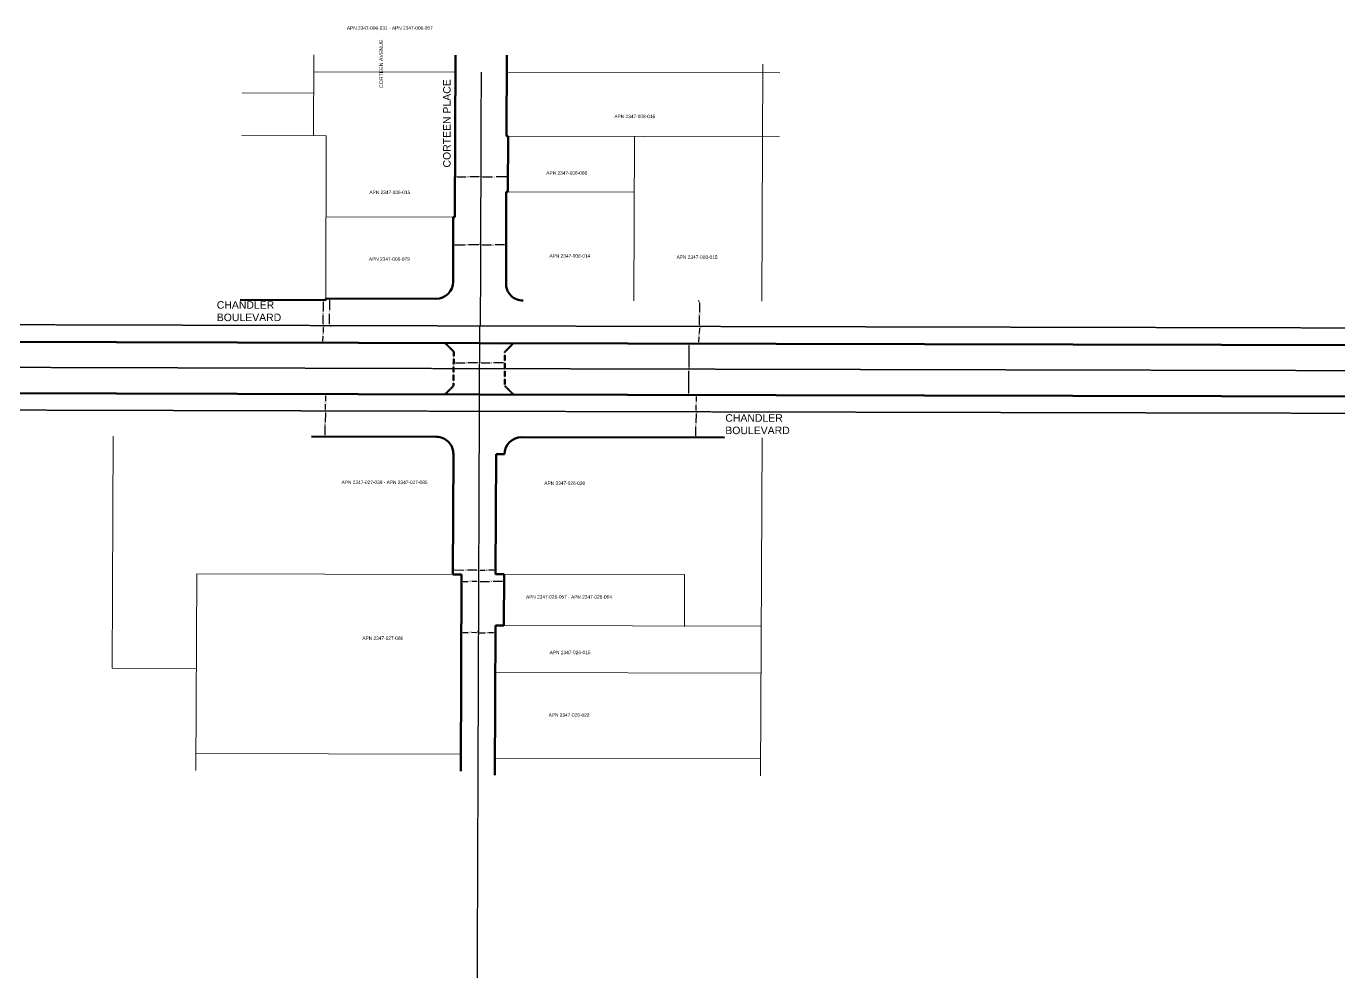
# Model space of a CAD drawing. Header units: feet. Extents: x 6423315 to 6445695, y 1882632 to 1888836.
# Drawn here: x 6439543 to 6441081, y 1883235 to 1884350 of the extents above; entities that cross this region are included whole.
import ezdxf

# ---------------------------------------------------------------- set-up
doc = ezdxf.new("R2010")
doc.units = ezdxf.units.FT
doc.header["$MEASUREMENT"] = 0
doc.linetypes.add('CENTER2', pattern=[1.125, 0.75, -0.125, 0.125, -0.125])
doc.linetypes.add('DASHED2', pattern=[0.375, 0.25, -0.125])
for name, color, linetype, lineweight in [('R-ANNO-LABL', 2, 'Continuous', 30), ('R-PROP-PRCL', 4, 'Continuous', 18), ('R-Row-Authority', 30, 'Continuous', 140), ('R-Row-Ease', 5, 'DASHED2', 50), ('R-Row-Ppanno', 7, 'Continuous', 5), ('R-Row-Scl', 1, 'CENTER2', 25), ('R-Row-Sname', 8, 'Continuous', 0), ('R-Row-Srow', 6, 'Continuous', 50)]:
    doc.layers.add(name, color=color, linetype=linetype, lineweight=lineweight)
doc.styles.add('G1_1 8_0', font='arial.ttf')
doc.styles.add('G4_7 32', font='arial.ttf', dxfattribs={"height": 0.219})
doc.styles.add('NCS1-Anno', font='arial.ttf', dxfattribs={"width": 0.8, "height": 0.09375})
doc.dimstyles.new('Annotative (NCS1)', dxfattribs={"dimscale": 100, "dimtxt": 0.09375, "dimasz": 0.1, "dimexe": 0.1, "dimexo": 0.04, "dimgap": 0.05, "dimtad": 0, "dimdec": 0, "dimzin": 0, "dimdsep": 46, "dimtxsty": 'NCS1-Anno', "dimcen": 0.05, "dimaunit": 1, "dimadec": 3, "dimazin": 0, "dimtfac": 1, "dimtdec": 0, "dimtofl": 0, "dimtmove": 0, "dimatfit": 3, "dimfxl": 0.1, "dimtolj": 1, "dimtzin": 0, "dimarcsym": 0})

# ---------------------------------------------------------------- blocks, each defined once
blk = doc.blocks.new('*D148')
at = {"layer": 'Defpoints', "color": 0, "transparency": 16777216}
for p in [(6440043.5, 1884093.8), (6440075.5, 1884093.7), (6440075.5, 1884093.7)]:
    blk.add_point(p, dxfattribs=at)
at = {"layer": 'R-ANNO-LABL', "color": 0, "lineweight": -2, "transparency": 16777216}
for p, q in [((6440043.5, 1884094.6), (6440043.5, 1884095.8)), ((6440045.5, 1884093.8), (6440057.4, 1884093.8)), ((6440073.5, 1884093.7), (6440061.6, 1884093.8)), ((6440075.5, 1884094.5), (6440075.5, 1884095.7))]:
    blk.add_line(p, q, dxfattribs=at)
at = {"layer": 'R-ANNO-LABL', "color": 0, "transparency": 16777216}
for points in [[(6440045.5, 1884094.2), (6440045.5, 1884093.5), (6440043.5, 1884093.8)], [(6440073.5, 1884094.1), (6440073.5, 1884093.4), (6440075.5, 1884093.7)]]:
    blk.add_solid(points, dxfattribs=at)
at = {"layer": 'R-ANNO-LABL', "color": 0, "transparency": 16777216, "insert": (6440059.5, 1884093.8), "char_height": 1.88, "attachment_point": 5, "rotation": 359.8037, "style": 'NCS1-Anno'}
blk.add_mtext('\\A1;32', dxfattribs=at)
blk = doc.blocks.new('*D149')
at = {"layer": 'Defpoints', "color": 0, "transparency": 16777216}
for p in [(6440045.8, 1884173.3), (6440075.8, 1884173.2), (6440075.8, 1884173.2)]:
    blk.add_point(p, dxfattribs=at)
at = {"layer": 'R-ANNO-LABL', "color": 0, "lineweight": -2, "transparency": 16777216}
for p, q in [((6440045.8, 1884174.1), (6440045.8, 1884175.3)), ((6440047.8, 1884173.3), (6440058.7, 1884173.2)), ((6440073.8, 1884173.2), (6440062.9, 1884173.2)), ((6440075.8, 1884172.4), (6440075.8, 1884171.2))]:
    blk.add_line(p, q, dxfattribs=at)
at = {"layer": 'R-ANNO-LABL', "color": 0, "transparency": 16777216}
for points in [[(6440047.8, 1884173.6), (6440047.8, 1884172.9), (6440045.8, 1884173.3)], [(6440073.8, 1884173.5), (6440073.8, 1884172.8), (6440075.8, 1884173.2)]]:
    blk.add_solid(points, dxfattribs=at)
at = {"layer": 'R-ANNO-LABL', "color": 0, "transparency": 16777216, "insert": (6440060.8, 1884173.2), "char_height": 1.88, "attachment_point": 5, "rotation": 359.8037, "style": 'NCS1-Anno'}
blk.add_mtext('\\A1;30', dxfattribs=at)
blk = doc.blocks.new('*D150')
at = {"layer": 'Defpoints', "color": 0, "transparency": 16777216}
for p in [(6440075.8, 1884173.2), (6440107.8, 1884173.1), (6440107.8, 1884173.1)]:
    blk.add_point(p, dxfattribs=at)
at = {"layer": 'R-ANNO-LABL', "color": 0, "lineweight": -2, "transparency": 16777216}
for p, q in [((6440075.8, 1884172.4), (6440075.8, 1884171.2)), ((6440077.8, 1884173.2), (6440089.7, 1884173.2)), ((6440105.8, 1884173.1), (6440093.8, 1884173.1)), ((6440107.8, 1884172.3), (6440107.8, 1884171.1))]:
    blk.add_line(p, q, dxfattribs=at)
at = {"layer": 'R-ANNO-LABL', "color": 0, "transparency": 16777216}
for points in [[(6440077.8, 1884173.5), (6440077.8, 1884172.9), (6440075.8, 1884173.2)], [(6440105.8, 1884173.4), (6440105.8, 1884172.8), (6440107.8, 1884173.1)]]:
    blk.add_solid(points, dxfattribs=at)
at = {"layer": 'R-ANNO-LABL', "color": 0, "transparency": 16777216, "insert": (6440091.8, 1884173.1), "char_height": 1.88, "attachment_point": 5, "rotation": 359.8037, "style": 'NCS1-Anno'}
blk.add_mtext('\\A1;32', dxfattribs=at)
blk = doc.blocks.new('*D151')
at = {"layer": 'Defpoints', "color": 0, "transparency": 16777216}
for p in [(6439898.5, 1884030.9), (6439898.4, 1883998.9), (6439898.4, 1883998.9)]:
    blk.add_point(p, dxfattribs=at)
at = {"layer": 'R-ANNO-LABL', "color": 0, "lineweight": -2, "transparency": 16777216}
for p, q in [((6439899.3, 1884030.9), (6439900.5, 1884030.9)), ((6439898.5, 1884028.9), (6439898.4, 1884016.9)), ((6439898.4, 1884000.9), (6439898.4, 1884012.8)), ((6439899.2, 1883998.9), (6439900.4, 1883998.9))]:
    blk.add_line(p, q, dxfattribs=at)
at = {"layer": 'R-ANNO-LABL', "color": 0, "transparency": 16777216}
for points in [[(6439898.1, 1884028.9), (6439898.8, 1884028.9), (6439898.5, 1884030.9)], [(6439898.1, 1884000.9), (6439898.7, 1884000.9), (6439898.4, 1883998.9)]]:
    blk.add_solid(points, dxfattribs=at)
at = {"layer": 'R-ANNO-LABL', "color": 0, "transparency": 16777216, "insert": (6439898.4, 1884014.9), "char_height": 1.88, "attachment_point": 5, "rotation": 89.8532, "style": 'NCS1-Anno'}
blk.add_mtext('\\A1;32', dxfattribs=at)
blk = doc.blocks.new('*D152')
at = {"layer": 'Defpoints', "color": 0, "transparency": 16777216}
for p in [(6439891.1, 1884028.9), (6439891, 1883998.9), (6439891, 1883998.9)]:
    blk.add_point(p, dxfattribs=at)
at = {"layer": 'R-ANNO-LABL', "color": 0, "lineweight": -2, "transparency": 16777216}
for p, q in [((6439890.3, 1884028.9), (6439889.1, 1884028.9)), ((6439891.1, 1884026.9), (6439891, 1884016)), ((6439890.2, 1883998.9), (6439889, 1883998.9)), ((6439891, 1884000.9), (6439891, 1884011.8))]:
    blk.add_line(p, q, dxfattribs=at)
at = {"layer": 'R-ANNO-LABL', "color": 0, "transparency": 16777216}
for points in [[(6439890.7, 1884026.9), (6439891.4, 1884026.9), (6439891.1, 1884028.9)], [(6439890.7, 1884000.9), (6439891.3, 1884000.9), (6439891, 1883998.9)]]:
    blk.add_solid(points, dxfattribs=at)
at = {"layer": 'R-ANNO-LABL', "color": 0, "transparency": 16777216, "insert": (6439891, 1884013.9), "char_height": 1.88, "attachment_point": 5, "rotation": 89.8532, "style": 'NCS1-Anno'}
blk.add_mtext('\\A1;30', dxfattribs=at)
blk = doc.blocks.new('*D153')
at = {"layer": 'Defpoints', "color": 0, "transparency": 16777216}
for p in [(6439891, 1883998.9), (6439890.9, 1883978.9), (6439890.9, 1883978.9)]:
    blk.add_point(p, dxfattribs=at)
at = {"layer": 'R-ANNO-LABL', "color": 0, "lineweight": -2, "transparency": 16777216}
for p, q in [((6439891.8, 1883998.9), (6439893, 1883998.9)), ((6439890.9, 1883980.9), (6439891, 1883986.8)), ((6439891, 1883996.9), (6439891, 1883991)), ((6439890.1, 1883978.9), (6439888.9, 1883978.9))]:
    blk.add_line(p, q, dxfattribs=at)
at = {"layer": 'R-ANNO-LABL', "color": 0, "transparency": 16777216}
for points in [[(6439890.7, 1883996.9), (6439891.3, 1883996.9), (6439891, 1883998.9)], [(6439890.6, 1883980.9), (6439891.3, 1883980.9), (6439890.9, 1883978.9)]]:
    blk.add_solid(points, dxfattribs=at)
at = {"layer": 'R-ANNO-LABL', "color": 0, "transparency": 16777216, "insert": (6439891, 1883988.9), "char_height": 1.88, "attachment_point": 5, "rotation": 89.8532, "style": 'NCS1-Anno'}
blk.add_mtext('\\A1;20', dxfattribs=at)
blk = doc.blocks.new('*D154')
at = {"layer": 'Defpoints', "color": 0, "transparency": 16777216}
for p in [(6439893.9, 1883918.9), (6439893.8, 1883898.9), (6439893.8, 1883898.9)]:
    blk.add_point(p, dxfattribs=at)
at = {"layer": 'R-ANNO-LABL', "color": 0, "lineweight": -2, "transparency": 16777216}
for p, q in [((6439893.9, 1883916.9), (6439893.8, 1883911)), ((6439893.8, 1883900.9), (6439893.8, 1883906.8)), ((6439894.7, 1883918.9), (6439895.9, 1883918.9)), ((6439893, 1883898.9), (6439891.8, 1883898.9))]:
    blk.add_line(p, q, dxfattribs=at)
at = {"layer": 'R-ANNO-LABL', "color": 0, "transparency": 16777216}
for points in [[(6439893.5, 1883916.9), (6439894.2, 1883916.9), (6439893.9, 1883918.9)], [(6439893.5, 1883900.9), (6439894.1, 1883900.9), (6439893.8, 1883898.9)]]:
    blk.add_solid(points, dxfattribs=at)
at = {"layer": 'R-ANNO-LABL', "color": 0, "transparency": 16777216, "insert": (6439893.8, 1883908.9), "char_height": 1.88, "attachment_point": 5, "rotation": 89.8009, "style": 'NCS1-Anno'}
blk.add_mtext('\\A1;20', dxfattribs=at)
blk = doc.blocks.new('*D155')
at = {"layer": 'Defpoints', "color": 0, "transparency": 16777216}
for p in [(6439893.8, 1883898.9), (6439893.2, 1883868.9), (6439893.2, 1883868.9)]:
    blk.add_point(p, dxfattribs=at)
at = {"layer": 'R-ANNO-LABL', "color": 0, "lineweight": -2, "transparency": 16777216}
for p, q in [((6439893, 1883898.9), (6439891.8, 1883898.9)), ((6439893.8, 1883896.9), (6439893.6, 1883886)), ((6439893.3, 1883870.9), (6439893.5, 1883881.8)), ((6439892.4, 1883868.9), (6439891.2, 1883868.9))]:
    blk.add_line(p, q, dxfattribs=at)
at = {"layer": 'R-ANNO-LABL', "color": 0, "transparency": 16777216}
for points in [[(6439893.4, 1883896.9), (6439894.1, 1883896.9), (6439893.8, 1883898.9)], [(6439893, 1883870.9), (6439893.6, 1883870.9), (6439893.2, 1883868.9)]]:
    blk.add_solid(points, dxfattribs=at)
at = {"layer": 'R-ANNO-LABL', "color": 0, "transparency": 16777216, "insert": (6439893.5, 1883883.9), "char_height": 1.88, "attachment_point": 5, "rotation": 88.9355, "style": 'NCS1-Anno'}
blk.add_mtext('\\A1;30', dxfattribs=at)
blk = doc.blocks.new('*D156')
at = {"layer": 'Defpoints', "color": 0, "transparency": 16777216}
for p in [(6440043.2, 1883712.7), (6440073.2, 1883712.6), (6440073.2, 1883712.6)]:
    blk.add_point(p, dxfattribs=at)
at = {"layer": 'R-ANNO-LABL', "color": 0, "lineweight": -2, "transparency": 16777216}
for p, q in [((6440043.2, 1883711.9), (6440043.2, 1883710.7)), ((6440045.2, 1883712.7), (6440056.1, 1883712.6)), ((6440071.2, 1883712.6), (6440060.3, 1883712.6)), ((6440073.2, 1883711.8), (6440073.2, 1883710.6))]:
    blk.add_line(p, q, dxfattribs=at)
at = {"layer": 'R-ANNO-LABL', "color": 0, "transparency": 16777216}
for points in [[(6440045.2, 1883713), (6440045.2, 1883712.3), (6440043.2, 1883712.7)], [(6440071.2, 1883712.9), (6440071.2, 1883712.2), (6440073.2, 1883712.6)]]:
    blk.add_solid(points, dxfattribs=at)
at = {"layer": 'R-ANNO-LABL', "color": 0, "transparency": 16777216, "insert": (6440058.2, 1883712.6), "char_height": 1.88, "attachment_point": 5, "rotation": 359.7893, "style": 'NCS1-Anno'}
blk.add_mtext('\\A1;30', dxfattribs=at)
blk = doc.blocks.new('*D157')
at = {"layer": 'Defpoints', "color": 0, "transparency": 16777216}
for p in [(6440073.2, 1883712.6), (6440093.2, 1883712.5), (6440093.2, 1883712.5)]:
    blk.add_point(p, dxfattribs=at)
at = {"layer": 'R-ANNO-LABL', "color": 0, "lineweight": -2, "transparency": 16777216}
for p, q in [((6440073.2, 1883711.8), (6440073.2, 1883710.6)), ((6440075.2, 1883712.5), (6440081.1, 1883712.5)), ((6440091.2, 1883712.5), (6440085.3, 1883712.5)), ((6440093.2, 1883711.7), (6440093.2, 1883710.5))]:
    blk.add_line(p, q, dxfattribs=at)
at = {"layer": 'R-ANNO-LABL', "color": 0, "transparency": 16777216}
for points in [[(6440075.2, 1883712.9), (6440075.2, 1883712.2), (6440073.2, 1883712.6)], [(6440091.2, 1883712.8), (6440091.2, 1883712.2), (6440093.2, 1883712.5)]]:
    blk.add_solid(points, dxfattribs=at)
at = {"layer": 'R-ANNO-LABL', "color": 0, "transparency": 16777216, "insert": (6440083.2, 1883712.5), "char_height": 1.88, "attachment_point": 5, "rotation": 359.7893, "style": 'NCS1-Anno'}
blk.add_mtext('\\A1;20', dxfattribs=at)
blk = doc.blocks.new('*D158')
at = {"layer": 'Defpoints', "color": 0, "transparency": 16777216}
for p in [(6440053.2, 1883699.2), (6440073.2, 1883699.1), (6440073.2, 1883699.1)]:
    blk.add_point(p, dxfattribs=at)
at = {"layer": 'R-ANNO-LABL', "color": 0, "lineweight": -2, "transparency": 16777216}
for p, q in [((6440053.2, 1883698.4), (6440053.1, 1883697.2)), ((6440055.2, 1883699.2), (6440061.1, 1883699.2)), ((6440071.2, 1883699.1), (6440065.2, 1883699.1)), ((6440073.2, 1883698.3), (6440073.1, 1883697.1))]:
    blk.add_line(p, q, dxfattribs=at)
at = {"layer": 'R-ANNO-LABL', "color": 0, "transparency": 16777216}
for points in [[(6440055.2, 1883699.5), (6440055.2, 1883698.8), (6440053.2, 1883699.2)], [(6440071.2, 1883699.4), (6440071.2, 1883698.8), (6440073.2, 1883699.1)]]:
    blk.add_solid(points, dxfattribs=at)
at = {"layer": 'R-ANNO-LABL', "color": 0, "transparency": 16777216, "insert": (6440063.2, 1883699.1), "char_height": 1.88, "attachment_point": 5, "rotation": 359.7893, "style": 'NCS1-Anno'}
blk.add_mtext('\\A1;20', dxfattribs=at)
blk = doc.blocks.new('*D159')
at = {"layer": 'Defpoints', "color": 0, "transparency": 16777216}
for p in [(6440073.2, 1883699.1), (6440103.2, 1883699), (6440103.2, 1883699)]:
    blk.add_point(p, dxfattribs=at)
at = {"layer": 'R-ANNO-LABL', "color": 0, "lineweight": -2, "transparency": 16777216}
for p, q in [((6440073.2, 1883698.3), (6440073.1, 1883697.1)), ((6440075.2, 1883699.1), (6440086.1, 1883699.1)), ((6440101.2, 1883699), (6440090.2, 1883699)), ((6440103.2, 1883698.2), (6440103.1, 1883697))]:
    blk.add_line(p, q, dxfattribs=at)
at = {"layer": 'R-ANNO-LABL', "color": 0, "transparency": 16777216}
for points in [[(6440075.2, 1883699.4), (6440075.2, 1883698.8), (6440073.2, 1883699.1)], [(6440101.2, 1883699.3), (6440101.2, 1883698.7), (6440103.2, 1883699)]]:
    blk.add_solid(points, dxfattribs=at)
at = {"layer": 'R-ANNO-LABL', "color": 0, "transparency": 16777216, "insert": (6440088.2, 1883699.1), "char_height": 1.88, "attachment_point": 5, "rotation": 359.7893, "style": 'NCS1-Anno'}
blk.add_mtext('\\A1;30', dxfattribs=at)
blk = doc.blocks.new('*D160')
at = {"layer": 'Defpoints', "color": 0, "transparency": 16777216}
for p in [(6440052.9, 1883639.3), (6440052.9, 1883639.3), (6440072.9, 1883639.2)]:
    blk.add_point(p, dxfattribs=at)
at = {"layer": 'R-ANNO-LABL', "color": 0, "lineweight": -2, "transparency": 16777216}
for p, q in [((6440052.9, 1883638.5), (6440052.9, 1883637.3)), ((6440054.9, 1883639.3), (6440060.9, 1883639.3)), ((6440070.9, 1883639.2), (6440065, 1883639.3)), ((6440072.9, 1883638.4), (6440072.9, 1883637.2))]:
    blk.add_line(p, q, dxfattribs=at)
at = {"layer": 'R-ANNO-LABL', "color": 0, "transparency": 16777216}
for points in [[(6440054.9, 1883639.6), (6440054.9, 1883639), (6440052.9, 1883639.3)], [(6440070.9, 1883639.6), (6440070.9, 1883638.9), (6440072.9, 1883639.2)]]:
    blk.add_solid(points, dxfattribs=at)
at = {"layer": 'R-ANNO-LABL', "color": 0, "transparency": 16777216, "insert": (6440062.9, 1883639.3), "char_height": 1.88, "attachment_point": 5, "rotation": 359.7893, "style": 'NCS1-Anno'}
blk.add_mtext('\\A1;20', dxfattribs=at)
blk = doc.blocks.new('*D161')
at = {"layer": 'Defpoints', "color": 0, "transparency": 16777216}
for p in [(6440072.9, 1883639.2), (6440092.9, 1883639.2), (6440092.9, 1883639.2)]:
    blk.add_point(p, dxfattribs=at)
at = {"layer": 'R-ANNO-LABL', "color": 0, "lineweight": -2, "transparency": 16777216}
for p, q in [((6440072.9, 1883640), (6440072.9, 1883641.2)), ((6440074.9, 1883639.2), (6440080.9, 1883639.2)), ((6440090.9, 1883639.2), (6440085, 1883639.2)), ((6440092.9, 1883640), (6440092.9, 1883641.2))]:
    blk.add_line(p, q, dxfattribs=at)
at = {"layer": 'R-ANNO-LABL', "color": 0, "transparency": 16777216}
for points in [[(6440074.9, 1883639.6), (6440074.9, 1883638.9), (6440072.9, 1883639.2)], [(6440090.9, 1883639.5), (6440090.9, 1883638.8), (6440092.9, 1883639.2)]]:
    blk.add_solid(points, dxfattribs=at)
at = {"layer": 'R-ANNO-LABL', "color": 0, "transparency": 16777216, "insert": (6440082.9, 1883639.2), "char_height": 1.88, "attachment_point": 5, "rotation": 359.7893, "style": 'NCS1-Anno'}
blk.add_mtext('\\A1;20', dxfattribs=at)
blk = doc.blocks.new('*D162')
at = {"layer": 'Defpoints', "color": 0, "transparency": 16777216}
for p in [(6440328.1, 1883897.8), (6440328.1, 1883897.8), (6440328, 1883867.8)]:
    blk.add_point(p, dxfattribs=at)
at = {"layer": 'R-ANNO-LABL', "color": 0, "lineweight": -2, "transparency": 16777216}
for p, q in [((6440328.1, 1883895.8), (6440328, 1883884.9)), ((6440328.9, 1883897.8), (6440330.1, 1883897.8)), ((6440328, 1883869.8), (6440328, 1883880.8)), ((6440327.2, 1883867.8), (6440326, 1883867.8))]:
    blk.add_line(p, q, dxfattribs=at)
at = {"layer": 'R-ANNO-LABL', "color": 0, "transparency": 16777216}
for points in [[(6440327.8, 1883895.8), (6440328.4, 1883895.8), (6440328.1, 1883897.8)], [(6440327.6, 1883869.8), (6440328.3, 1883869.8), (6440328, 1883867.8)]]:
    blk.add_solid(points, dxfattribs=at)
at = {"layer": 'R-ANNO-LABL', "color": 0, "transparency": 16777216, "insert": (6440328, 1883882.8), "char_height": 1.88, "attachment_point": 5, "rotation": 89.7279, "style": 'NCS1-Anno'}
blk.add_mtext('\\A1;30', dxfattribs=at)
blk = doc.blocks.new('*D163')
at = {"layer": 'Defpoints', "color": 0, "transparency": 16777216}
for p in [(6440328.1, 1883917.8), (6440328.1, 1883917.8), (6440328.1, 1883897.8)]:
    blk.add_point(p, dxfattribs=at)
at = {"layer": 'R-ANNO-LABL', "color": 0, "lineweight": -2, "transparency": 16777216}
for p, q in [((6440327.3, 1883917.8), (6440326.1, 1883917.8)), ((6440328.1, 1883915.8), (6440328.1, 1883909.9)), ((6440328.1, 1883899.8), (6440328.1, 1883905.8)), ((6440328.9, 1883897.8), (6440330.1, 1883897.8))]:
    blk.add_line(p, q, dxfattribs=at)
at = {"layer": 'R-ANNO-LABL', "color": 0, "transparency": 16777216}
for points in [[(6440327.8, 1883915.8), (6440328.5, 1883915.8), (6440328.1, 1883917.8)], [(6440327.8, 1883899.8), (6440328.4, 1883899.8), (6440328.1, 1883897.8)]]:
    blk.add_solid(points, dxfattribs=at)
at = {"layer": 'R-ANNO-LABL', "color": 0, "transparency": 16777216, "insert": (6440328.1, 1883907.8), "char_height": 1.88, "attachment_point": 5, "rotation": 89.8669, "style": 'NCS1-Anno'}
blk.add_mtext('\\A1;20', dxfattribs=at)
blk = doc.blocks.new('*D164')
at = {"layer": 'Defpoints', "color": 0, "transparency": 16777216}
for p in [(6440319.8, 1883977.8), (6440319.8, 1883977.8), (6440319.6, 1883917.9)]:
    blk.add_point(p, dxfattribs=at)
at = {"layer": 'R-ANNO-LABL', "color": 0, "lineweight": -2, "transparency": 16777216}
for p, q in [((6440319.8, 1883975.8), (6440319.7, 1883949.9)), ((6440320.6, 1883977.8), (6440321.8, 1883977.8)), ((6440319.6, 1883919.9), (6440319.7, 1883945.8)), ((6440320.4, 1883917.9), (6440321.6, 1883917.9))]:
    blk.add_line(p, q, dxfattribs=at)
at = {"layer": 'R-ANNO-LABL', "color": 0, "transparency": 16777216}
for points in [[(6440319.4, 1883975.8), (6440320.1, 1883975.8), (6440319.8, 1883977.8)], [(6440319.3, 1883919.9), (6440320, 1883919.9), (6440319.6, 1883917.9)]]:
    blk.add_solid(points, dxfattribs=at)
at = {"layer": 'R-ANNO-LABL', "color": 0, "transparency": 16777216, "insert": (6440319.7, 1883947.9), "char_height": 1.88, "attachment_point": 5, "rotation": 89.8669, "style": 'NCS1-Anno'}
blk.add_mtext('\\A1;60', dxfattribs=at)
blk = doc.blocks.new('*D165')
at = {"layer": 'Defpoints', "color": 0, "transparency": 16777216}
for p in [(6440332.3, 1883997.8), (6440332.3, 1883997.8), (6440331.4, 1883977.8)]:
    blk.add_point(p, dxfattribs=at)
at = {"layer": 'R-ANNO-LABL', "color": 0, "lineweight": -2, "transparency": 16777216}
for p, q in [((6440331.5, 1883997.9), (6440330.3, 1883997.9)), ((6440331.5, 1883979.8), (6440331.8, 1883985.7)), ((6440332.2, 1883995.8), (6440331.9, 1883989.9)), ((6440330.6, 1883977.9), (6440329.4, 1883977.9))]:
    blk.add_line(p, q, dxfattribs=at)
at = {"layer": 'R-ANNO-LABL', "color": 0, "transparency": 16777216}
for points in [[(6440331.9, 1883995.8), (6440332.5, 1883995.8), (6440332.3, 1883997.8)], [(6440331.2, 1883979.8), (6440331.8, 1883979.8), (6440331.4, 1883977.8)]]:
    blk.add_solid(points, dxfattribs=at)
at = {"layer": 'R-ANNO-LABL', "color": 0, "transparency": 16777216, "insert": (6440331.9, 1883987.8), "char_height": 1.88, "attachment_point": 5, "rotation": 87.5565, "style": 'NCS1-Anno'}
blk.add_mtext('\\A1;20', dxfattribs=at)
blk = doc.blocks.new('*D166')
at = {"layer": 'Defpoints', "color": 0, "transparency": 16777216}
for p in [(6440332.4, 1884027.8), (6440332.4, 1884027.8), (6440332.3, 1883997.8)]:
    blk.add_point(p, dxfattribs=at)
at = {"layer": 'R-ANNO-LABL', "color": 0, "lineweight": -2, "transparency": 16777216}
for p, q in [((6440331.6, 1884027.8), (6440330.4, 1884027.8)), ((6440332.3, 1884025.8), (6440332.3, 1884014.9)), ((6440332.3, 1883999.8), (6440332.3, 1884010.7)), ((6440333.1, 1883997.8), (6440334.3, 1883997.8))]:
    blk.add_line(p, q, dxfattribs=at)
at = {"layer": 'R-ANNO-LABL', "color": 0, "transparency": 16777216}
for points in [[(6440332, 1884025.8), (6440332.7, 1884025.8), (6440332.4, 1884027.8)], [(6440332, 1883999.8), (6440332.6, 1883999.8), (6440332.3, 1883997.8)]]:
    blk.add_solid(points, dxfattribs=at)
at = {"layer": 'R-ANNO-LABL', "color": 0, "transparency": 16777216, "insert": (6440332.3, 1884012.8), "char_height": 1.88, "attachment_point": 5, "rotation": 89.8669, "style": 'NCS1-Anno'}
blk.add_mtext('\\A1;30', dxfattribs=at)
blk = doc.blocks.new('*D167')
at = {"layer": 'Defpoints', "color": 0, "transparency": 16777216}
for p in [(6440044.1, 1883955.4), (6440074.1, 1883955.3), (6440074.1, 1883955.3)]:
    blk.add_point(p, dxfattribs=at)
at = {"layer": 'R-ANNO-LABL', "color": 0, "lineweight": -2, "transparency": 16777216}
for p, q in [((6440044.1, 1883954.6), (6440044.1, 1883953.4)), ((6440046.1, 1883955.4), (6440057, 1883955.4)), ((6440072.1, 1883955.3), (6440061.2, 1883955.3)), ((6440074.1, 1883954.5), (6440074.1, 1883953.3))]:
    blk.add_line(p, q, dxfattribs=at)
at = {"layer": 'R-ANNO-LABL', "color": 0, "transparency": 16777216}
for points in [[(6440046.1, 1883955.7), (6440046.1, 1883955.1), (6440044.1, 1883955.4)], [(6440072.1, 1883955.6), (6440072.1, 1883955), (6440074.1, 1883955.3)]]:
    blk.add_solid(points, dxfattribs=at)
at = {"layer": 'R-ANNO-LABL', "color": 0, "transparency": 16777216, "insert": (6440059.1, 1883955.4), "char_height": 1.88, "attachment_point": 5, "rotation": 359.7893, "style": 'NCS1-Anno'}
blk.add_mtext('\\A1;30', dxfattribs=at)
blk = doc.blocks.new('*D168')
at = {"layer": 'Defpoints', "color": 0, "transparency": 16777216}
for p in [(6440074.1, 1883955.3), (6440104.1, 1883955.2), (6440104.1, 1883955.2)]:
    blk.add_point(p, dxfattribs=at)
at = {"layer": 'R-ANNO-LABL', "color": 0, "lineweight": -2, "transparency": 16777216}
for p, q in [((6440074.1, 1883954.5), (6440074.1, 1883953.3)), ((6440076.1, 1883955.3), (6440087, 1883955.3)), ((6440102.1, 1883955.2), (6440091.2, 1883955.2)), ((6440104.1, 1883954.4), (6440104.1, 1883953.2))]:
    blk.add_line(p, q, dxfattribs=at)
at = {"layer": 'R-ANNO-LABL', "color": 0, "transparency": 16777216}
for points in [[(6440076.1, 1883955.6), (6440076.1, 1883955), (6440074.1, 1883955.3)], [(6440102.1, 1883955.5), (6440102.1, 1883954.9), (6440104.1, 1883955.2)]]:
    blk.add_solid(points, dxfattribs=at)
at = {"layer": 'R-ANNO-LABL', "color": 0, "transparency": 16777216, "insert": (6440089.1, 1883955.2), "char_height": 1.88, "attachment_point": 5, "rotation": 359.7893, "style": 'NCS1-Anno'}
blk.add_mtext('\\A1;30', dxfattribs=at)
blk = doc.blocks.new('*D169')
at = {"layer": 'Defpoints', "color": 0, "transparency": 16777216}
for p in [(6440075.5, 1884093.7), (6440105.5, 1884093.6), (6440105.5, 1884093.6)]:
    blk.add_point(p, dxfattribs=at)
at = {"layer": 'R-ANNO-LABL', "color": 0, "lineweight": -2, "transparency": 16777216}
for p, q in [((6440075.5, 1884094.5), (6440075.5, 1884095.7)), ((6440077.5, 1884093.7), (6440088.4, 1884093.7)), ((6440103.5, 1884093.6), (6440092.6, 1884093.7)), ((6440105.5, 1884094.4), (6440105.5, 1884095.6))]:
    blk.add_line(p, q, dxfattribs=at)
at = {"layer": 'R-ANNO-LABL', "color": 0, "transparency": 16777216}
for points in [[(6440077.5, 1884094.1), (6440077.5, 1884093.4), (6440075.5, 1884093.7)], [(6440103.5, 1884094), (6440103.5, 1884093.3), (6440105.5, 1884093.6)]]:
    blk.add_solid(points, dxfattribs=at)
at = {"layer": 'R-ANNO-LABL', "color": 0, "transparency": 16777216, "insert": (6440090.5, 1884093.7), "char_height": 1.88, "attachment_point": 5, "rotation": 359.8037, "style": 'NCS1-Anno'}
blk.add_mtext('\\A1;30', dxfattribs=at)

msp = doc.modelspace()

# ---------------------------------------------------------------- linework, layer by layer
at = {"layer": 'R-PROP-PRCL'}
for p, q in [((6439880.2, 1884316.4), (6439879.8, 1884221.3)), ((6440046.2, 1884296), (6439880.1, 1884296.4)), ((6440426.2, 1884295.1), (6440106.2, 1884295.8)), ((6440406.3, 1884305.1), (6440405.3, 1884027.7)), ((6439880, 1884271.4), (6439796.2, 1884271.6)), ((6439894.8, 1884221.4), (6439796, 1884221.6)), ((6439894.8, 1884221.4), (6439894.1, 1884030.9)), ((6440426, 1884220.1), (6440107.9, 1884220.8)), ((6440256, 1884220.5), (6440255.3, 1884028)), ((6440255.8, 1884155.5), (6440107.7, 1884155.8)), ((6440043.6, 1884126), (6439894.5, 1884126.4)), ((6439645, 1883869.5), (6439643.7, 1883597.6)), ((6440405.5, 1883867.7), (6440403.6, 1883471.7)), ((6439743.2, 1883708.3), (6439742.1, 1883477.7)), ((6440043.2, 1883707.5), (6439743.2, 1883708.3)), ((6440314.7, 1883707.2), (6440103.2, 1883707.7)), ((6440314.7, 1883707.2), (6440314.4, 1883646.6)), ((6440404.4, 1883647), (6440103, 1883647.7)), ((6439742.7, 1883597.3), (6439643.7, 1883597.6)), ((6440404.2, 1883591.7), (6440092.8, 1883592.4)), ((6440052.4, 1883496.9), (6439742.2, 1883497.7)), ((6440403.7, 1883491.7), (6440092.4, 1883492.4))]:
    msp.add_line(p, q, dxfattribs=at)
at = {"layer": 'R-Row-Authority'}
for p, q in [((6440074.2, 1883978.4), (6439082.6, 1883981)), ((6441727.7, 1883974.6), (6440074.2, 1883978.4)), ((6440074, 1883918.4), (6439082.4, 1883921)), ((6441727.5, 1883914.6), (6440074, 1883918.4))]:
    msp.add_line(p, q, dxfattribs=at)
at = {"layer": 'R-Row-Ease'}
for p, q in [((6440044.1, 1883968.5), (6440034.2, 1883978.5)), ((6440044.1, 1883968.5), (6440044, 1883928.5)), ((6440104.1, 1883968.3), (6440104, 1883928.4)), ((6440114.2, 1883978.3), (6440104.1, 1883968.3)), ((6440034, 1883918.5), (6440044, 1883928.5)), ((6440114, 1883918.3), (6440104, 1883928.4))]:
    msp.add_line(p, q, dxfattribs=at)
at = {"layer": 'R-Row-Scl'}
for p, q in [((6440076.2, 1884295.9), (6440075.2, 1883998.4)), ((6440075.2, 1883998.4), (6439082.7, 1884001)), ((6440074.3, 1883998.4), (6440071.5, 1883235)), ((6441727.8, 1883994.6), (6440075.2, 1883998.4)), ((6440074.1, 1883948.4), (6439082.5, 1883951)), ((6441727.6, 1883944.6), (6440074.1, 1883948.4)), ((6440073.9, 1883898.4), (6439082.3, 1883901)), ((6441727.4, 1883894.6), (6440073.9, 1883898.4))]:
    msp.add_line(p, q, dxfattribs=at)
at = {"layer": 'R-Row-Srow'}
for p, q in [((6440046.3, 1884316), (6440045.6, 1884126)), ((6440106.3, 1884315.8), (6440105.9, 1884220.8)), ((6440107.9, 1884220.8), (6440105.9, 1884220.8)), ((6440107.9, 1884220.8), (6440107.7, 1884155.8)), ((6440105.7, 1884155.8), (6440105.4, 1884048.4)), ((6440107.7, 1884155.8), (6440105.7, 1884155.8)), ((6440043.6, 1884126), (6440043.4, 1884050.5)), ((6440045.6, 1884126), (6440043.6, 1884126)), ((6439894.1, 1884030.9), (6439894.1, 1884028.9)), ((6440023.3, 1884030.5), (6439894.1, 1884030.9)), ((6439894.1, 1884028.9), (6439794, 1884029.1)), ((6440023.8, 1883868.6), (6439877.3, 1883868.9)), ((6440361.3, 1883867.8), (6440123.8, 1883868.3)), ((6440043.7, 1883848.5), (6440043.2, 1883707.5)), ((6440093.7, 1883848.4), (6440093.2, 1883707.7)), ((6440103.7, 1883848.4), (6440093.7, 1883848.4)), ((6440053.2, 1883707.5), (6440043.2, 1883707.5)), ((6440053.2, 1883707.5), (6440052.3, 1883476.9)), ((6440103.2, 1883707.7), (6440093.2, 1883707.7)), ((6440103.2, 1883707.7), (6440103, 1883647.7)), ((6440093, 1883647.7), (6440092.3, 1883472.4)), ((6440103, 1883647.7), (6440093, 1883647.7))]:
    msp.add_line(p, q, dxfattribs=at)
for centre, start, end in [((6440023.4, 1884050.5), 269.8532, 359.8037), ((6440125.4, 1884048.3), 179.8037, 269.8669), ((6440023.7, 1883848.6), 359.7893, 89.8532), ((6440123.7, 1883848.3), 89.8669, 179.7893)]:
    msp.add_arc(centre, 20, start, end, dxfattribs=at)

# ---------------------------------------------------------------- texts
at = {"layer": 'R-Row-Ppanno', "char_height": 4, "attachment_point": 8, "line_spacing_factor": 0.8, "style": 'G1_1 8_0'}
for s, insert in [('APN 2347-006-031 - APN 2347-006-057', (6439969.2, 1884345.6)), ('APN 2347-008-016', (6440256.3, 1884242)), ('APN 2347-008-068', (6440176.6, 1884175.8)), ('APN 2347-006-015', (6439969.2, 1884153.1)), ('APN 2347-006-079', (6439968.7, 1884074.9)), ('APN 2347-008-014', (6440180.2, 1884078.6)), ('APN 2347-008-015', (6440329.3, 1884077.1)), ('APN 2347-027-039 - APN 2347-027-085', (6439963.1, 1883813.4)), ('APN 2347-026-020', (6440174.3, 1883812.3)), ('APN 2347-026-057 - APN 2347-026-064', (6440179.1, 1883679.1)), ('APN 2347-027-086', (6439961, 1883630.7)), ('APN 2347-026-015', (6440180.5, 1883614)), ('APN 2347-026-022', (6440179.3, 1883540.7))]:
    msp.add_mtext_dynamic_manual_height_columns(s, width=112.16, gutter_width=1, heights=[10.5], dxfattribs=dict(at, insert=insert))
at = {"layer": 'R-Row-Sname', "attachment_point": 1, "rotation": 90, "style": 'G4_7 32'}
for s, insert, char_height, width in [('CORTEEN AVENUE', (6439956.9, 1884277.3), 4.38, 57.691), ('CORTEEN PLACE', (6440031.7, 1884184.2), 8.76, 167.829)]:
    msp.add_mtext(s, dxfattribs=dict(at, insert=insert, char_height=char_height, width=width))
at = {"layer": 'R-Row-Sname', "char_height": 8.76, "attachment_point": 1, "style": 'G4_7 32'}
for s, insert, width in [('CHANDLER \\PBOULEVARD', (6439766.5, 1884027.6), 167.829), ('CHANDLER\\PBOULEVARD', (6440362.4, 1883895.2), 82.094)]:
    msp.add_mtext(s, dxfattribs=dict(at, insert=insert, width=width))

# ---------------------------------------------------------------- dimensions: what is measured, and where the dimension line sits
at = {"layer": 'R-ANNO-LABL'}
for p1, p2, picture, middle in [((6440045.8, 1884173.3), (6440075.8, 1884173.2), '*D149', (6440060.8, 1884173.2)), ((6440075.8, 1884173.2), (6440107.8, 1884173.1), '*D150', (6440091.8, 1884173.1)), ((6440043.5, 1884093.8), (6440075.5, 1884093.7), '*D148', (6440059.5, 1884093.8)), ((6440075.5, 1884093.7), (6440105.5, 1884093.6), '*D169', (6440090.5, 1884093.7)), ((6439898.5, 1884030.9), (6439898.4, 1883998.9), '*D151', (6439898.4, 1884014.9)), ((6439891.1, 1884028.9), (6439891, 1883998.9), '*D152', (6439891, 1884013.9)), ((6440332.3, 1883997.8), (6440332.4, 1884027.8), '*D166', (6440332.3, 1884012.8)), ((6439891, 1883998.9), (6439890.9, 1883978.9), '*D153', (6439891, 1883988.9)), ((6440331.4, 1883977.8), (6440332.3, 1883997.8), '*D165', (6440331.9, 1883987.8)), ((6440319.6, 1883917.9), (6440319.8, 1883977.8), '*D164', (6440319.7, 1883947.9)), ((6440044.1, 1883955.4), (6440074.1, 1883955.3), '*D167', (6440059.1, 1883955.4)), ((6440074.1, 1883955.3), (6440104.1, 1883955.2), '*D168', (6440089.1, 1883955.2)), ((6439893.9, 1883918.9), (6439893.8, 1883898.9), '*D154', (6439893.8, 1883908.9)), ((6440328.1, 1883897.8), (6440328.1, 1883917.8), '*D163', (6440328.1, 1883907.8)), ((6440043.2, 1883712.7), (6440073.2, 1883712.6), '*D156', (6440058.2, 1883712.6)), ((6440073.2, 1883712.6), (6440093.2, 1883712.5), '*D157', (6440083.2, 1883712.5)), ((6440053.2, 1883699.2), (6440073.2, 1883699.1), '*D158', (6440063.2, 1883699.1)), ((6440073.2, 1883699.1), (6440103.2, 1883699), '*D159', (6440088.2, 1883699.1)), ((6440072.9, 1883639.2), (6440052.9, 1883639.3), '*D160', (6440062.9, 1883639.3)), ((6440072.9, 1883639.2), (6440092.9, 1883639.2), '*D161', (6440082.9, 1883639.2))]:
    dim = msp.add_aligned_dim(p1=p1, p2=p2, distance=0, dimstyle='Annotative (NCS1)', override={"dimdec": 0}, dxfattribs=at)
    dim.commit()
    dim.dimension.update_dxf_attribs({"geometry": picture, "text_midpoint": middle})
for p1, p2, picture, middle in [((6439893.8, 1883898.9), (6439893.2, 1883868.9), '*D155', (6439893.5, 1883883.9)), ((6440328, 1883867.8), (6440328.1, 1883897.8), '*D162', (6440328, 1883882.8))]:
    dim = msp.add_aligned_dim(p1=p1, p2=p2, distance=0, dimstyle='Annotative (NCS1)', dxfattribs=at)
    dim.commit()
    dim.dimension.update_dxf_attribs({"geometry": picture, "text_midpoint": middle})

doc.saveas('drawing.dxf')
